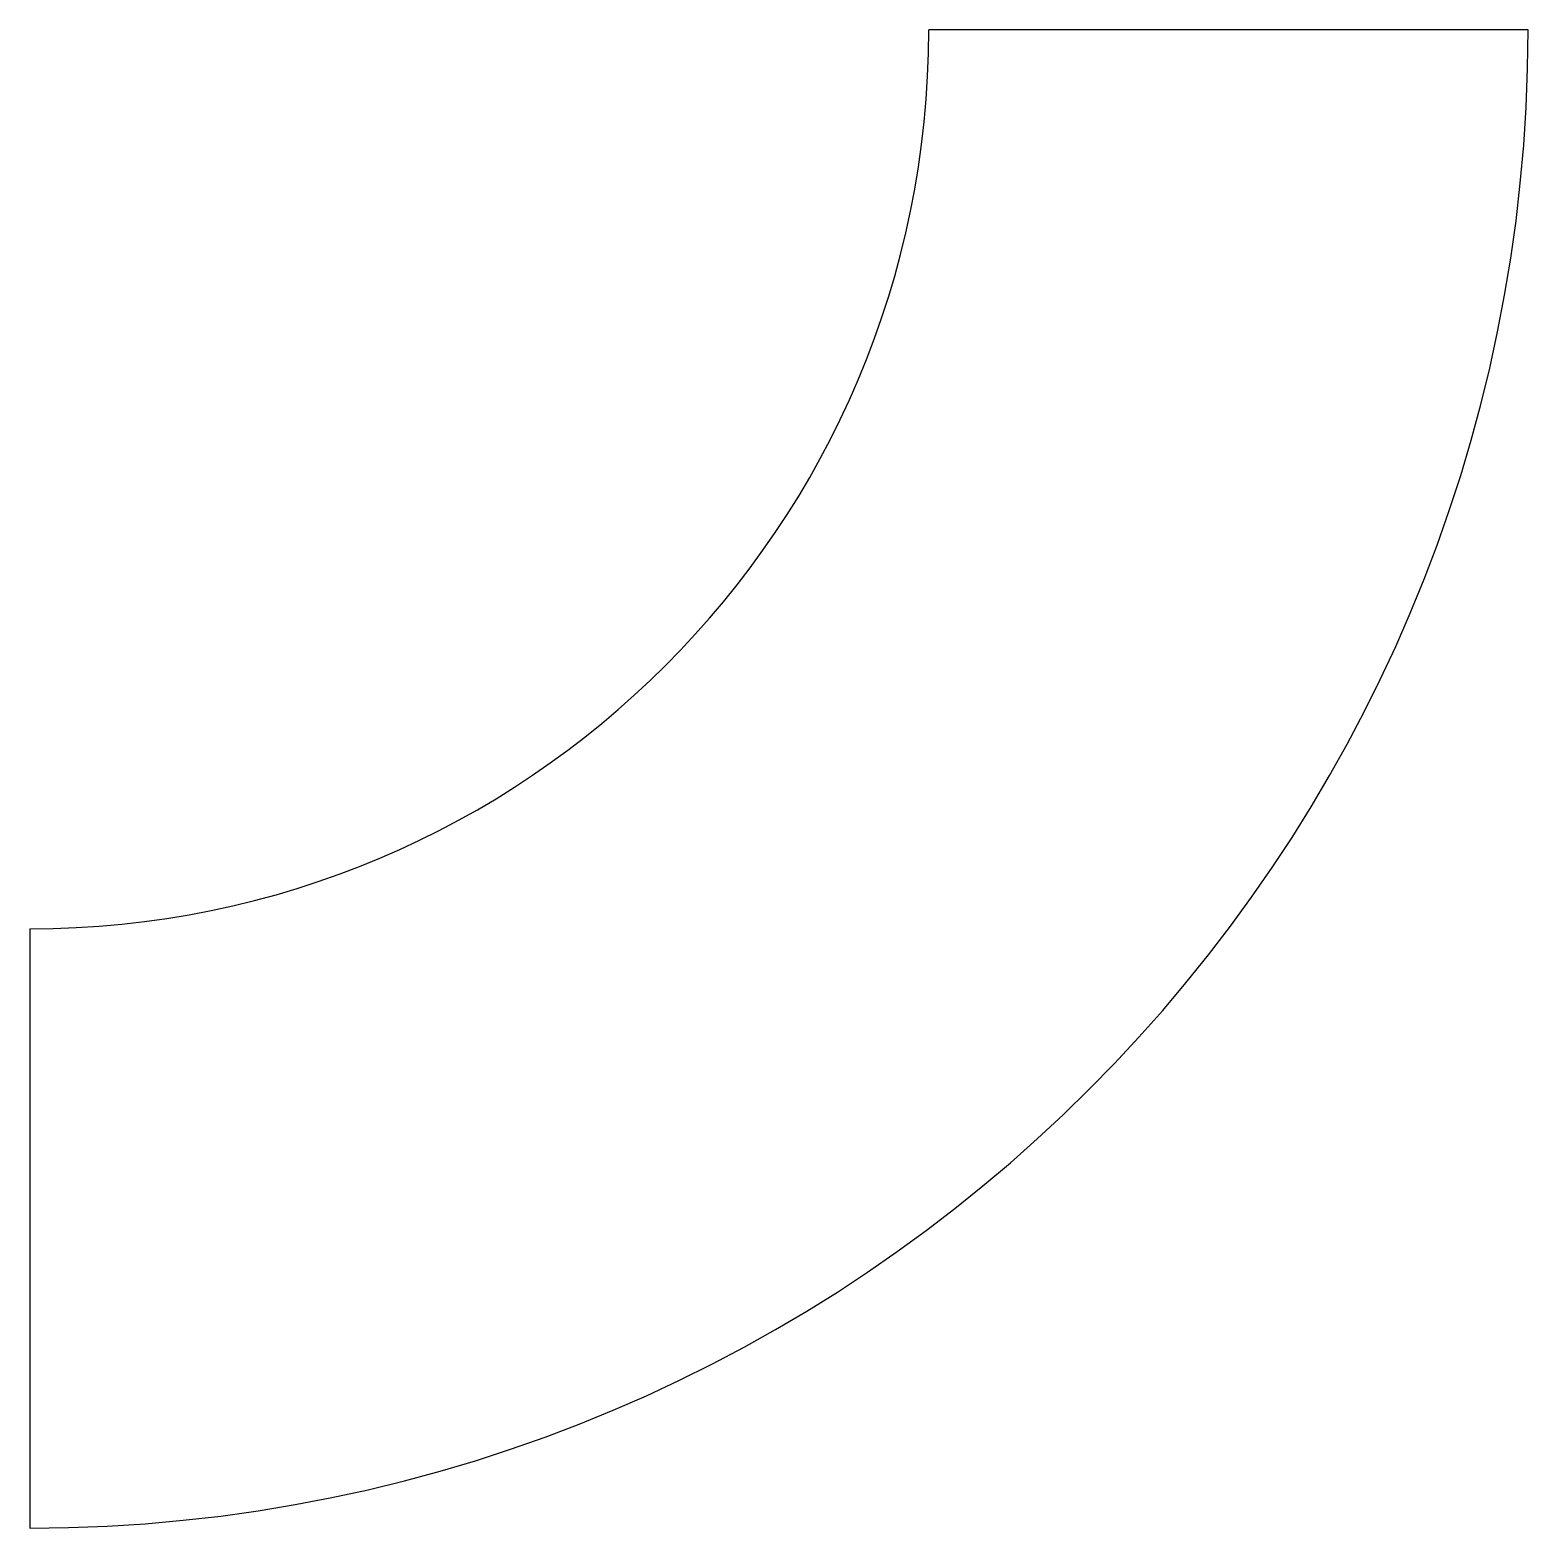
# Model space of a CAD drawing. Header units: metres. Extents: x 0 to 25, y 0 to 25.
import ezdxf

# ---------------------------------------------------------------- set-up
doc = ezdxf.new("R2010")
doc.units = ezdxf.units.M

msp = doc.modelspace()

# ---------------------------------------------------------------- linework, layer by layer
at = {"layer": 'PARAMETRIX'}
for p, q in [((25, 25), (15, 25)), ((0, 10), (0, 0))]:
    msp.add_line(p, q, dxfattribs=at)
for radius in [25, 15]:
    msp.add_arc((0, 25), radius, 270, 360, dxfattribs=at)

doc.saveas('drawing.dxf')
